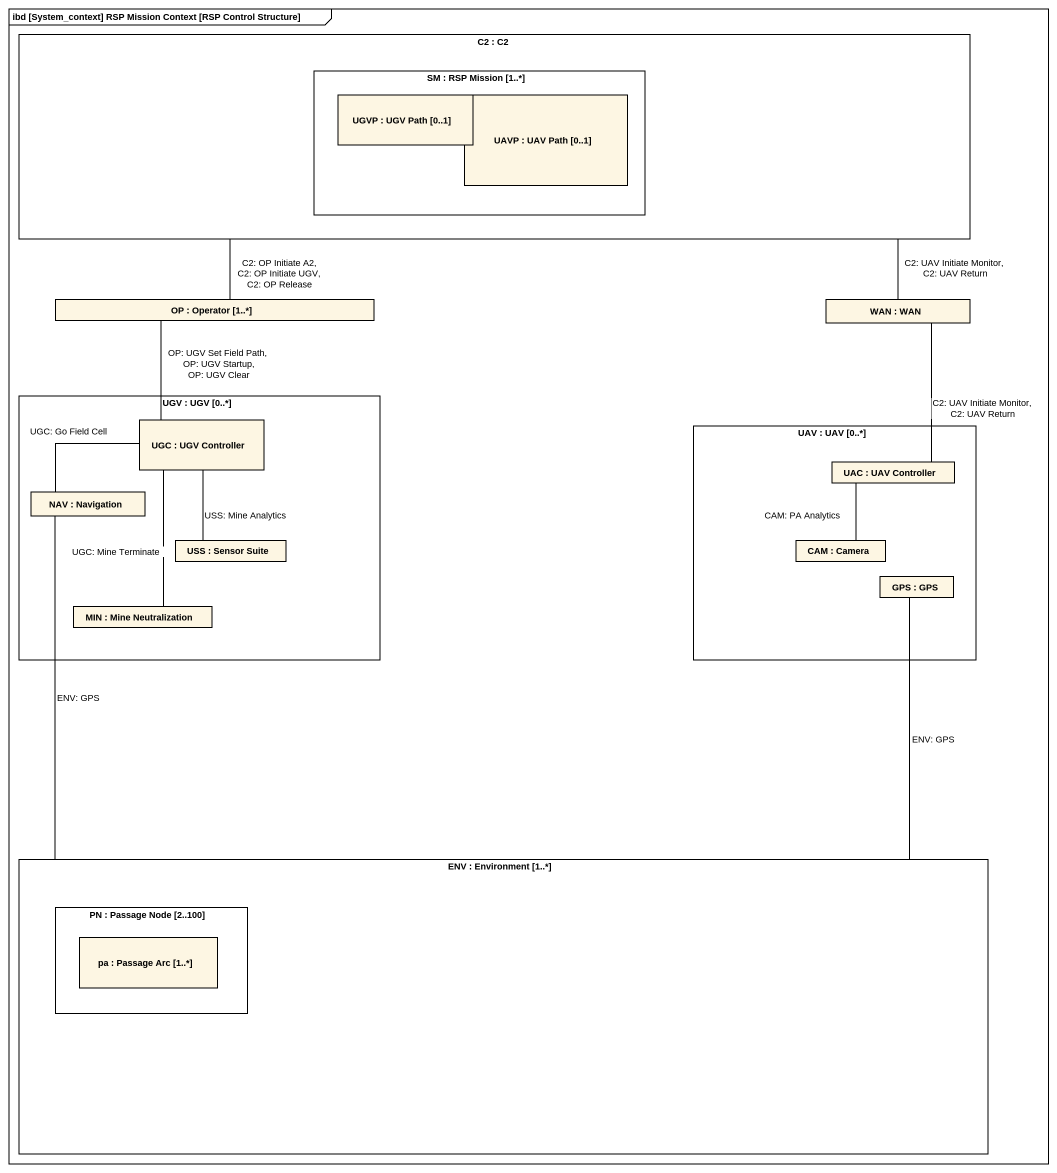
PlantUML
@startuml
mainframe ibd [System_context] RSP Mission Context [RSP Control Structure]
rectangle "C2 : C2" as C2 {
  rectangle "SM : RSP Mission [1..*]" as SM {
    rectangle "UGVP : UGV Path [0..1]" as UGVP
    rectangle "UAVP : UAV Path [0..1]" as UAVP
  }
}
rectangle "OP : Operator [1..*]" as OP
rectangle "WAN : WAN" as WAN
rectangle "UGV : UGV [0..*]" as UGV {
  rectangle "UGC : UGV Controller" as UGC
  rectangle "NAV : Navigation" as NAV
  rectangle "USS : Sensor Suite" as USS
  rectangle "MIN : Mine Neutralization" as MIN
}
rectangle "UAV : UAV [0..*]" as UAV {
  rectangle "UAC : UAV Controller" as UAC
  rectangle "CAM : Camera" as CAM
  rectangle "GPS : GPS" as GPS
}
rectangle "ENV : Environment [1..*]" as ENV {
  rectangle "PN : Passage Node [2..100]" as PN {
    rectangle "pa : Passage Arc [1..*]" as pa
  }
}
C2 -- OP : C2: OP Initiate A2, C2: OP Initiate UGV, C2: OP Release
C2 -right- WAN : C2: UAV Initiate Monitor, C2: UAV Return
OP -- UGC : OP: UGV Set Field Path, OP: UGV Startup, OP: UGV Clear
WAN -- UAC : C2: UAV Initiate Monitor, C2: UAV Return
UGC -left- NAV : UGC: Go Field Cell
UGC -- USS : USS: Mine Analytics
UGC -- MIN : UGC: Mine Terminate
UAC -- CAM : CAM: PA Analytics
ENV -up- NAV : ENV: GPS
ENV -up- GPS : ENV: GPS
@enduml
